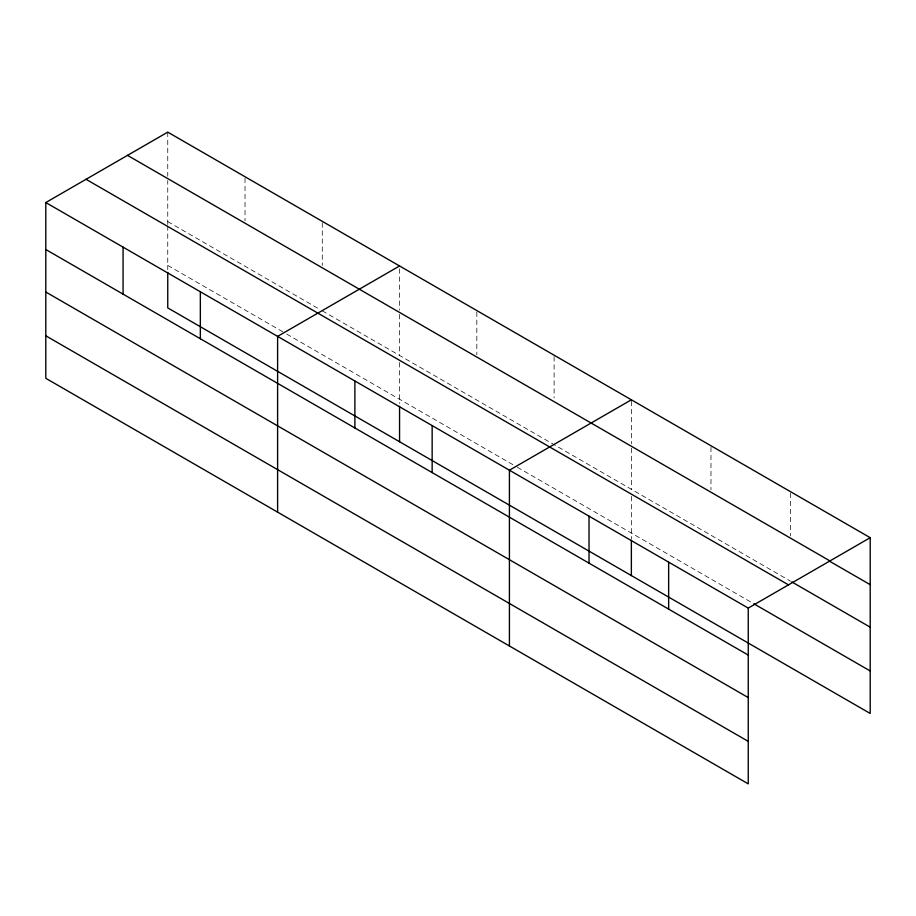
<?xml version="1.0" encoding="UTF-8"?>
<svg xmlns="http://www.w3.org/2000/svg" width="916" height="916" viewBox="0 0 916 916"><rect width="100%" height="100%" fill="white"/><g stroke="black" fill="none" stroke-linecap="round" stroke-linejoin="round"><path stroke-width="0.69" stroke-dasharray="4.58 3.44" d="M167.754 224.443L167.754 180.532M167.754 221.615L319.833 309.425M322.283 310.833L790.588 581.213M167.754 265.4L285.494 333.378M286.719 334.088L516.074 466.507M517.3 467.217L752.62 603.072M790.588 493.151L790.588 535.86M710.976 447.191L710.976 489.9M631.364 401.231L631.364 443.939M631.364 448.199L631.364 489.281M631.364 496.346L631.364 538.734M554.1 356.61L554.1 397.899M476.824 312.001L476.824 354.71M399.559 268.812L399.559 310.1M399.559 314.371L399.559 355.454M399.559 362.507L399.559 403.487M322.283 222.783L322.283 265.491M245.019 178.173L245.019 220.882M167.754 132.133L167.754 176.273M167.754 225.851L167.754 269.647"/><path stroke-width="1.37" d="M45.8 202.539L748.246 608.098L748.246 783.867L45.8 378.308L45.8 202.539L167.754 132.133L870.2 537.692L870.2 713.461L167.754 307.902L167.754 272.487M399.559 265.972L277.605 336.378L277.605 512.147M631.364 399.8L509.422 470.206L509.422 645.975M748.246 608.098L870.2 537.692M127.507 155.365L829.953 560.924M829.782 561.336L870.2 584.671M791.813 581.912L870.2 627.174M86.047 179.307L788.493 584.866M753.845 603.781L870.2 670.959M45.8 249.518L748.246 655.077M45.8 292.021L748.246 697.58M45.8 335.806L748.246 741.365M668.646 562.138L668.646 609.117M631.364 540.154L631.364 575.569M589.034 516.166L589.034 563.157M432.146 425.596L432.146 472.576M399.559 406.315L399.559 441.741M354.881 380.987L354.881 427.967M200.341 291.769L200.341 338.748M123.065 247.148L123.065 294.139"/></g></svg>
